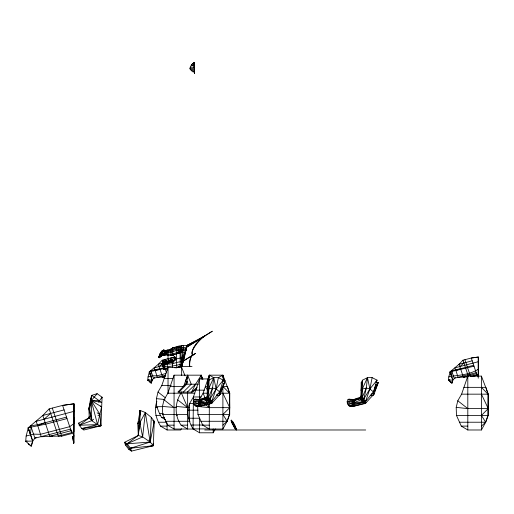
<?xml version="1.0" encoding="UTF-8"?>
<svg xmlns="http://www.w3.org/2000/svg" width="514" height="514" viewBox="0 0 514 514"><rect width="100%" height="100%" fill="white"/><g stroke="black" fill="none" stroke-linecap="round" stroke-linejoin="round"><path stroke-width="0.77" d="M179.283 346.314L177.972 346.32L178.197 353.336L180.652 352.598L184.95 352.219L185.74 350.895L186.749 346.263L197.215 340.583L187.051 345.395L183.459 345.414L177.972 346.32L172.672 347.946L168.059 350.439L164.313 350.991M181.872 363.674L181.673 366.418L184.95 352.219C181.397 355.701 181.975 362.89 181.346 366.096M216.4 395.658L219.17 395.478L220.41 393.942L224.586 382.403L223.307 380.142L218.386 377.629L213.734 377.629L208.504 389.066L206.943 398.986L208.478 401.73L211.556 403.49L211.787 401.466L207.046 397.958L200.267 399.455L195.217 399.237L194.286 399.77L193.418 401.775L193.649 403.663L195.005 405.662L198.629 406.593L211.556 403.49L212.134 402.88L211.787 401.466L210.162 398.793L208.504 397.341L209.288 375.169L222.896 375.169L229.771 393.21L229.7 414.464L227.143 421.274L222.896 429.036L209.288 429.036L202.741 425.155L197.948 414.464L197.672 406.426L209.288 407.653L229.726 407.653L229.488 393.21L227.432 386.399L222.896 386.399L222.896 429.036M376.01 382.403L378.336 382.403L374.16 393.942L365.884 402.88L352.379 406.593L348.755 405.662L351.936 405.816L365.544 401.466L369.874 388.95L367.484 377.629L362.254 389.066L360.693 398.986L362.229 401.73L365.306 403.49L365.544 401.466L360.796 397.958L354.017 399.455L348.974 399.237L348.036 399.77L347.168 401.775L347.4 403.663L348.755 405.662L352.379 406.593L365.306 403.49L365.884 402.88L363.912 398.793L362.254 397.341L362.569 380.142L367.484 377.629L372.136 377.629L377.058 380.142L373.408 391.906L372.92 395.478L370.151 395.658M481.419 426.106L485.672 422.225L487.94 415.415L488.3 394.161L481.419 376.119L467.811 376.119L461.611 394.161L457.794 400.766L456.201 407.377L456.471 415.415L461.27 426.106L467.811 429.987L481.419 429.987L485.672 422.225L488.223 415.415L488.017 394.161L485.955 387.35L463.846 387.35M158.948 357.012L162.154 354.57L165.418 354.923L165.084 350.407L163.703 350.053L161.377 351.37L158.762 357.012L158.954 357.654L159.436 357.75L160.991 356.311L160.985 355.457M73.682 440.678L73.682 443.126L72.525 436.457L73.682 443.081L73.695 440.729M29.619 444.687L28.109 443.563L31.155 446.223L32.581 441.038L28.084 427.86L42.79 415.466L49.164 408.906L62.58 405.398L73.945 403.805L73.894 431.805M165.354 354.898L165.367 353.555L166.016 353.452C172.691 356.485 178.885 350.034 185.74 350.895L186.749 346.263L185.856 349.571M175.145 354.262L170.976 355.463L165.996 354.898L166.061 350.985L164.795 350.368M478.277 357.988L478.123 357.05L471.267 358.04L462.986 360.198L459.053 364.253L449.975 371.898L452.75 380.039L451.87 383.238L449.994 381.594L450.919 382.287M174.689 367.767L176.726 367.761L176.212 346.86M189.396 420.947L189.589 403.574L193.405 396.969L199.605 378.927L208.414 378.927M201.205 396.969L193.405 396.969L193.058 428.914L199.605 432.794L213.214 432.794L215.34 428.914M73.682 443.081L73.945 403.805L62.58 405.398L71.722 432.608L58.268 436.123L49.755 436.296L42.79 415.466L64.089 409.902M478.232 378.208L478.283 357.05L471.267 358.04L476.825 374.59M362.961 399.198L360.899 396.936L361.271 382.403L362.569 380.142L361.027 390.595L362.254 389.066L366.296 388.038L369.874 388.95L373.408 391.906L374.16 393.942L372.92 395.478L370.838 394.945M73.778 422.752L73.9 417.599M90.625 400.791L90.676 398.408L91.73 395.375L97.127 393.679L102.074 397.206L100.937 425.778L83.936 429.987L81.912 428.663L79.259 425.232L78.623 423.118L89.25 417.824L89.712 416.404M165.405 351.473L165.084 350.407L164.294 350.297L164.666 354.917L163.413 354.75M209.204 399.198L207.148 396.936L207.277 390.595L208.504 389.066L212.545 388.038L216.124 388.95L219.651 391.906L220.41 393.942L212.134 402.88L198.629 406.593L195.005 405.662L198.179 405.816L211.787 401.466L216.124 388.95L218.386 377.629L222.896 375.169L223.307 380.142L216.124 388.95L210.162 398.793L198.018 403.49L193.649 403.663L199.329 406.285C200.235 404.37 201.636 401.408 200.267 399.455L197.877 399.648M376.03 381.292L377.058 380.142L369.874 388.95L363.912 398.793L351.769 403.49L347.4 403.663L353.079 406.285C353.985 404.37 355.386 401.408 354.017 399.455L351.627 399.648M125.435 444.995L138.305 435.454L137.797 423.787L140.136 410.448L145.321 412.498L151.283 417.374L154.239 421.358L153.345 445.702L131.449 451.119L128.853 449.416L125.435 444.995L124.613 442.271L138.305 435.454L142.641 436.919L150.165 442.04L153.345 445.702L150.184 446.178M202.182 379.094L202.24 377.629M231.171 420.908L231.204 420.118C233.96 422.508 235.688 426.453 236.299 429.987L234.063 427.115L231.171 420.908L236.337 429.203M151.283 417.374L150.165 442.04L130.511 448.24L128.853 449.416M222.896 393.21L229.726 407.653L229.411 414.464L227.143 421.274L222.896 425.155M139.782 414.271L140.136 410.448L138.305 435.454L140.136 410.448L139.853 422.733L138.305 435.454L138.523 430.957M89.333 416.321L89.25 417.824L91.723 420.664L97.57 424.641L100.937 425.778L99.87 414.245L101.631 406.876L100.487 406.079M138.305 435.454L138.87 425.239M201.006 378.94L201.25 375.169L174.066 375.169L167.866 393.21L164.05 399.815L162.45 406.426L162.726 414.464L167.519 425.155L174.066 429.036L194.041 429.036M89.365 416.269L89.25 417.824L88.01 418.749M80.82 425.11L79.259 425.232L91.723 420.664L88.864 408.759L91.28 400.599L101.624 402.43L91.73 395.375L91.28 400.599L99.87 414.245L97.57 424.641L79.259 425.232L89.25 417.824L88.864 408.759L90.676 398.408L90.451 401.511L90.676 398.408L97.57 424.641L81.912 428.663L82.561 428.207M182.007 362.042L182.136 360.577M90.458 401.28L90.676 398.408L90.374 401.505M139.84 414.239L140.136 410.448L139.802 414.348M30.487 434.889L31.123 427.102L45.701 424.159L67.013 418.595M150.718 376.242L151.11 371.436L164.274 368.532M474.004 366.186L451.851 371.436L451.459 376.242C460.493 375.162 470.625 374.282 478.386 369.174M181.744 365.171L181.86 363.848M26.15 436.013L25.7 441.269L31.367 446.216L32.8 441.031L28.296 427.854L26.15 436.013L33.519 434.131L40.413 434.317L69.724 426.665L74.112 423.44M90.432 401.312L90.676 398.408M175.094 357.378L170.526 358.04L162.244 360.198L158.312 364.253L149.233 371.898L152.144 380.032L147.762 380.18L148.038 376.935L149.368 371.898L152.144 380.032L151.264 383.232L147.762 380.18L149.079 379.846M193.425 63.254L193.38 63.832L193.425 63.254L194.388 62.881L194.408 63.273L193.425 63.254L194.388 63.241L194.62 73.56L194.388 62.881L193.425 63.254L194.401 63.267M181.712 365.396L182.11 365.435L181.622 366.591L181.333 366.148L181.609 366.591L192.018 366.501M455.34 377.546L452.885 380.032L448.504 380.18L448.78 376.935L450.103 371.898L452.885 380.032L451.999 383.232L448.504 380.18L449.821 379.846M181.333 366.334L181.66 366.418L182.091 357.571L183.472 345.414L183.472 345.742M182.277 358.907L182.541 355.868M90.066 404.602L90.22 403.053M165.996 354.898L166.073 354.159L166.009 354.898C163.484 354.564 161.055 355.887 159.436 357.75M165.302 351.589L165.739 350.484L167.75 349.931L168.104 355.174L167.776 354.821M193.759 64.687L194.44 64.693L194.581 72.333L194.504 70.469M178.981 392.137L186.691 384.215L187.642 375.169L191.259 384.215L183.247 392.137M153.005 420.413L154.239 421.358L150.165 442.04L127.093 443.813L130.511 448.24L131.449 451.119L124.613 442.271L127.093 443.813L142.641 436.919L145.321 412.498L139.853 422.733L140.071 424.262M210.162 398.793L212.545 388.038L213.734 377.629L209.288 375.169L203.088 393.21L199.265 399.815M363.912 398.793L366.296 388.038L367.484 377.629M166.003 368.814L163.94 369.155L162.148 363.918L162.932 363.719L164.268 369.399L167.384 368.808L167.178 362.319C175.942 361.792 172.788 361.837 166.992 362.113L172.402 361.76L166.986 362.107L170.134 362.094M89.436 416.301L89.25 417.824L89.584 416.404M151.752 380.977L151.482 381.966M452.487 381.002L452.217 381.966M139.146 421.114L138.953 422.418L139.853 422.733L140.585 424.114M216.124 388.95L213.734 377.629L208.812 380.142L207.277 390.595L207.521 382.403L209.288 375.169L209.288 377.34M181.725 366.193L182.412 363.501M166.061 351.473L166.061 350.985L164.011 350.439L162.161 351.492L162.154 354.57L160.599 356.594L160.214 356.003M207.45 396.166L206.943 398.986L211.556 403.49M361.072 396.872L360.693 398.986L365.306 403.49M93.606 419.18L91.723 420.664L89.68 409.093L91.28 400.599L97.127 393.679M194.549 71.78L192.692 71.78L190.283 69.486L189.923 68.343L191.459 64.886L192.647 63.569L194.343 63.248L194.395 64.899L191.459 64.886M369.874 388.95L372.136 377.629M101.303 408.412L101.631 406.876L91.28 400.599L91.723 420.664L91.62 419.09M153.904 422.913L154.239 421.358L152.947 420.458M207.457 395.504L207.148 396.936L193.418 401.775L198.018 403.49L198.629 406.593L200.267 399.455L194.286 399.77M185.252 351.852L185.438 351.004M178.615 366.778L181.622 366.591L184.051 358.945L187.064 345.395L205.06 335.713A15.009 6.117 -44.1 0 0 192.988 355.001A8.667 3.527 -88.8 0 0 189.717 366.521A9.406 3.829 -88.8 0 1 192.988 355.001A13.653 3.874 -48.8 0 1 194.298 347.291A13.653 3.874 -48.8 0 1 205.06 335.713M163.76 362.37L163.144 361.04L162.482 363.7L163.201 360.918L164.139 362.91M162.546 363.571L163.201 360.918L163.201 362.248M183.723 358.663L184.417 355.598M198.018 403.49L198.468 401.543L199.573 399.757L200.711 400.258L206.943 398.986L212.134 402.88M198.179 405.816L199.573 399.757L195.217 399.237L195.288 399.776M199.329 406.285L200.711 400.258L200.267 399.455M354.017 399.455L352.379 406.593L351.769 403.49L352.219 401.543L353.324 399.757L354.017 399.455L354.461 400.258L353.079 406.285M351.936 405.816L353.324 399.757L360.899 396.936L362.254 397.341L366.296 388.038M153.892 422.816L154.239 421.358M165.418 419.694L161.486 417.368L159.526 413.487L156.693 406.677L156.417 398.639L158.016 392.028L161.833 385.423L168.033 367.381L181.641 367.381L185.046 375.805M181.391 428.695L180.684 429.987L167.076 429.987L160.529 426.106C156.05 418.73 153.692 409.857 156.879 401.505M182.817 361.869L183.196 360.404M187.642 391.7L187.642 429.036L181.095 425.155C173.931 414.952 174.863 401.601 181.937 391.7M209.211 428.914L193.058 428.914C188.368 421.326 186.254 412.144 189.589 403.574L193.335 403.574M185.336 351.968L187.019 345.453L197.215 340.583M184.95 352.219L182.637 361.471L181.776 361.708L181.622 366.591L179.9 366.18M181.77 366.019L182.097 363.931M182.174 363.167L182.348 362.486M181.705 366.244L183.646 357.32L182.027 361.798M186.453 347.605L186.942 345.781M185.4 351.743L186.203 348.64M186.878 345.999L186.293 347.059L187.019 345.453L186.376 347.284L176.077 347.888L172.749 349.539L165.379 351.518L164.082 351.152L163.703 350.053L161.377 351.37L162.161 351.492L164.024 350.439L164.641 350.811L164.647 351.48M182.264 364.047L182.367 363.681M183.62 358.727L185.406 351.743M186.145 348.858L176.103 349.128L170.918 351.293L165.379 351.518L166.009 352.193L168.001 352.565L170.963 352.437L176.334 350.387L185.888 349.861M186.331 346.879L186.498 346.256M185.875 349.861L185.991 349.424M151.129 383.238L152.009 380.039L154.598 377.546M186.691 384.215L187.257 382.159M181.313 366.36L181.596 364.233L180.035 364.42L180.221 366.598L176.726 367.761L180.221 366.598L180.022 345.98L180.022 346.308M182.149 363.668L182.566 362.344M181.783 358.194L182.534 355.926M89.738 406.169L88.864 408.759L89.68 409.093M137.797 423.787L138.523 421.641M187.642 378.381L187.642 375.169L185.657 380.784L186.402 382.891M187.642 375.169L183.671 386.399L170.095 386.399M374.834 390.428L377.025 384.665L375.419 384.665M159.61 354.936L160.278 353.291M158.781 356.986L160.625 352.437L162.206 352.315L164.082 351.152L164.037 354.917M220.673 391.841L224.586 382.403L222.896 375.169L222.896 377.578M374.43 391.841L378.336 382.403L373.408 391.906L365.544 401.466M101.464 398.665L102.074 397.206L98.54 402.032M181.609 366.591L182.097 365.435M163.426 365.929L162.405 364.779L162.392 363.571L163.401 363.989L162.919 364.156L164.107 361.31L165.257 363.963M193.418 401.775L198.468 401.543L208.504 397.341L212.545 388.038M194.343 63.248L194.401 63.832M202.946 379.383L201.25 375.169L195.583 384.215L191.549 392.137L197.247 387.183M172.627 367.568L172.46 363.918L174.195 360.687L171.894 359.119L172.672 361.901L174.195 360.687M208.812 380.142L207.521 382.403L207.778 387.132M223.275 384.665L224.586 382.403L219.651 391.906L211.787 401.466M163.947 369.155L163.934 368.577L164.268 369.399L164.139 365.454L165.829 362.633L167.178 362.319L166.298 363.411M167.384 368.808L164.255 368.821L164.268 369.399L162.463 364.529C163.709 363.867 162.128 363.225 162.154 364.285L163.105 365.685L163.099 365.229L162.636 365.236L162.61 363.475L162.405 364.779L164.139 365.454L171.56 362.094L172.582 362.087L167.134 362.107M162.27 363.745L162.161 364.278L163.356 365.46L162.636 365.236L162.623 364.285L162.154 364.285L162.617 363.918M196.74 388.674L192.654 392.137L177.857 392.137L185.483 384.215L187.282 381.356M176.379 358.573L174.073 360.449L176.296 358.695L176.617 358.971L172.839 354.962L172.685 347.946L174.792 347.933M160.978 356.311L161.582 355.45L160.291 355.463M163.118 363.816L162.475 364.529L162.154 364.285M163.407 364.163L162.456 364.163L162.919 364.156L162.398 363.578L162.932 363.719L162.148 363.918L163.401 363.989M374.539 387.755L377.025 384.665M162.206 352.315L160.972 354.339M170.095 350.092L170.834 349.205L172.074 349.192M222.279 381.292L223.307 380.142L219.651 391.906L219.17 395.478L216.394 394.765M193.855 63.832L194.388 63.241M158.942 356.568L158.954 357.654L162.154 354.57L164.666 354.917L163.555 354.525M229.726 407.653L222.896 414.464L227.143 421.274L200.781 421.274M481.419 394.161L488.255 408.604L481.419 415.415L485.672 422.225L459.31 422.225M208.986 401.235L208.478 401.73L200.614 402.989M362.736 401.235L362.229 401.73L354.364 402.989M187.282 392.137L195.583 384.215M160.593 354.711L160.606 356.318L160.22 356.517L160.066 356.003L161.582 355.45M44.056 419.257L50.668 413.404M159.096 366.591L162.797 363.571L162.283 363.751M459.837 366.591L463.917 362.98M160.644 354.589L161.557 352.347L162.167 352.341L162.161 351.492L160.066 356.003L160.162 356.318L162.154 354.57L162.154 355.585M162.784 363.571L162.636 365.236L164.255 369.399L164.139 365.454L165.29 364.458M97.994 415.73L99.87 414.245L97.152 412.87M173.995 360.494L176.296 358.695L176.604 358.971M164.493 363.276L165.611 362.415L164.801 363.032M165.829 362.633L164.107 363.963L162.591 363.989L163.054 363.796M165.11 363.276L165.932 362.659M163.709 350.747L164.326 350.31L164.313 350.811M36.153 437.408L34.913 438.211L32.8 441.031L25.7 441.269L27.126 440.909M186.396 347.284L212.333 331.209L186.524 347.38M194.388 65.49L194.388 62.888L193.656 63.261L194.388 62.888L194.401 64.905M193.759 63.267L194.395 62.894M167.178 362.319L164.107 363.963L162.957 363.963M163.754 354.872L164.339 354.699M362.254 397.341L352.219 401.543L347.168 401.775L351.769 403.49M167.211 363.944C172.222 364.837 176.392 361.721 181.326 361.779C180.748 356.318 181.037 351.165 181.416 345.755L182.791 345.749M163.266 365.499L154.161 367.876L155.215 370.562L163.972 367.619M74.112 411.303L36.07 421.345L37.773 425.682L45.206 422.688L66.518 417.124M478.386 361.683L454.903 367.876L455.95 370.562L460.544 368.711L473.696 365.274M164.326 350.31L164.326 351.537L164.326 350.31L162.803 350.529M165.347 366.668L164.191 367.067C169.62 366.54 174.754 365.801 180.035 364.42M347.168 401.775L353.324 399.757L354.461 400.258L360.693 398.986L365.884 402.88M177.581 353.523L170.873 355.521L170.552 354.808M84.212 427.969L81.912 428.663L100.937 425.778L100.468 425.239M176.341 353.895L179.842 352.938M167.615 362.177L165.392 362.775L165.816 359.916L167.615 362.177L165.804 359.916L166.504 362.479M132.034 447.829L130.511 448.24L153.345 445.702L153.133 443.357M159.803 368.711L150.84 370.645L153.448 378.291L165.752 375.207M45.206 422.688L37.316 424.782L30.686 425.817L34.913 438.211L70.546 429.119L73.945 435.576M460.544 368.711L451.581 370.645L454.19 378.291L476.182 372.676L478.283 376.666M171.458 360.815L165.11 362.473L164.178 359.697M165.945 373.511L156.841 375.888L152.587 375.773L148.038 376.935M162.244 360.198L163.176 362.98L158.312 364.253L162.61 377.109L165.392 376.383M49.755 436.296L71.086 430.726M49.164 408.906L58.268 436.123L61.693 436.18L72.011 433.488M472.199 360.815L459.053 364.253L463.352 377.109L467.856 377.019M463.352 377.109L476.517 373.672M472.848 376.486L477.095 375.374L476.908 374.834L470.541 376.499L464.919 359.697M151.11 371.436L149.233 371.898L150.846 376.209M149.381 381.594L151.887 380.97M31.123 427.102L28.084 427.86L30.692 434.838M451.851 371.436L449.975 371.898L451.588 376.209M448.78 376.935L451.588 376.235M450.123 381.594L451.305 381.298M164.525 369.02L165.688 368.737M138.998 422.881L139.853 422.733L139.705 421.152M175.203 357.378L170.526 358.04L171.856 361.984M182.091 357.571L176.469 358.926L172.434 362.049L172.46 363.918M98.624 426.035L100.937 425.778M169.575 362.511L171.085 362.421M163.966 377.032L157.348 377.404L155.215 370.562M464.707 377.032L458.09 377.404L455.95 370.562M52.679 436.129L41.229 436.771L37.773 425.682M169.569 362.241L172.588 362.087L167.525 362.209L168.765 359.556L169.408 362.209L168.759 359.556L168.759 360.879M147.762 380.18L149.176 380.129M448.504 380.18L449.917 380.129M127.093 443.813L128.641 443.768M162.61 377.109L164.865 377.064M165.964 350.477L166.048 350.985M172.28 355.155L170.873 355.161L170.886 355.521M162.996 350.998L163.741 350.998M160.535 352.655L161.383 352.649M184.166 352.9L185.425 352.887M160.252 353.349L160.631 353.349M160.162 356.318L160.991 356.311M183.061 362.049L181.564 362.055L181.596 364.233M169.569 362.344L171.085 362.338M181.571 362.293L182.984 362.293M181.571 362.595L182.888 362.595M181.577 363.212L182.695 363.212M182.47 363.912L181.423 364.195L181.622 366.366M182.412 364.085L181.59 364.092L181.596 364.452L182.297 364.452M162.944 365.48L163.42 365.473M181.596 365.403L181.995 365.403M177.458 367.028L178.936 367.022M348.036 399.77L353.324 399.757L348.974 399.237L349.038 399.776M192.647 63.569L194.337 63.556M193.656 64.68L194.44 64.687M193.759 64.963L194.356 64.854M191.234 65.406L194.44 65.477M194.504 68.099L193.868 67.565L194.498 67.604L193.887 66.55L194.478 66.55M190.141 67.199L194.433 67.199M189.923 68.343L194.465 68.343M190.283 69.486L194.491 69.486M191.574 70.636L194.517 70.636M185.618 350.895L182.888 361.625M162.617 363.571L163.837 363.571M164.062 378.612L172.839 378.612M223.648 380.784L225.164 380.784M185.483 384.215L198.488 384.215M161.833 385.423L171.233 385.423M207.695 386.399L205.317 386.399L207.303 389.805M195.635 390.158L204.411 390.158M167.866 393.21L194.845 393.21M207.733 393.21L203.088 393.21L209.288 407.653L199.895 400.31M220.493 393.21L229.771 393.21M461.611 394.161L488.3 394.161M156.693 406.677L162.739 406.677M162.45 406.426L176.469 407.653M189.242 407.653L176.026 406.426M456.201 407.377L467.811 408.604L488.255 408.604M187.989 410.185L198.018 410.185M73.881 411.47L73.894 410.378M159.526 413.487L163.394 413.487M162.726 414.464L187.642 414.464M197.948 414.464L229.7 414.464M155.736 415.415L160.272 415.415M456.471 415.415L488.223 415.415M161.486 417.368L164.396 417.368M188.265 418.223L199.605 418.223L199.605 432.794M165.559 421.274L190.039 421.274M158.569 422.225L166.298 422.225M191.099 425.033L203.608 425.033M167.519 425.155L174.066 425.155M181.095 425.155L187.642 425.155M202.741 425.155L209.288 425.155M160.529 426.106L167.076 426.106M461.27 426.106L467.811 426.106M204.713 429.987L365.705 429.987M165.367 353.555L164.107 353.079L162.225 353.728L160.066 356.003L160.214 355.649L160.22 356.517M193.887 66.55L194.478 66.55M99.151 400.663L91.28 400.599L92.546 401.299M169.132 350.002L167.75 349.931L168.059 350.439M193.868 67.565L194.465 67.559M163.735 350.561L164.313 350.612L164.319 351.48M348.036 399.301L353.324 399.757M194.286 399.301L199.573 399.757M156.417 398.639L164.936 399.539M155.459 407.377L157.779 407.621M371.776 393.339L374.16 393.942M218.02 393.339L220.41 393.942M181.725 364.914L182.104 365.024M208.504 397.341L207.148 396.936L209.333 398.067L208.89 402.083L209.307 402.456L200.389 403.959L200.499 403.471L198.243 402.513M348.974 399.237L349.854 399.59M195.217 399.237L196.104 399.59M351.994 402.513L354.249 403.471L354.14 403.959L363.057 402.456L362.646 402.083L363.083 398.067L360.899 396.936M176.353 352.553L178.197 353.388L178.197 352.251M174.799 360.211L174.034 358.085L176.334 359.113L174.811 360.211L174.047 358.085L174.869 358.984M149.253 381.594L150.178 382.287M162.405 364.779L162.726 365.024L162.944 364.529L163.105 365.685M457.794 400.766L467.811 408.604M177.619 399.815L187.642 407.653L181.442 393.21M158.016 392.028L165.527 397.907M164.05 399.815L174.066 407.653M162.43 350.773L163.735 350.818L163.703 350.053L164.641 350.811M173.334 360.526L171.894 359.119L172.73 360.153M481.419 387.35L488.017 394.161M222.896 386.399L229.488 393.21M193.572 71.452L194.6 72.564L193.817 71.632M360.796 397.958L362.845 400.213M207.046 397.958L209.095 400.213M174.034 358.085L174.998 359.202M163.703 350.053L164.024 350.818M176.302 414.464L177.285 415.73M78.623 423.118L79.477 424.223M83.017 428.798L83.872 429.852M234.769 428.246L233.003 422.058M149.06 439.971L150.165 442.04L145.321 412.498M207.303 380.784L207.797 382.191M462.986 360.198L468.215 375.837M167.146 368.557L167.622 369.977M165.212 369.058L166.401 372.618M52.3 408.084L61.693 436.18M73.727 436.47L73.862 436.881M171.56 362.094L170.944 359.44L169.704 362.094L171.599 362.094L170.944 359.44L170.956 362.094M142.641 436.919L139.596 421.268M349.758 405.649L349.822 406.176M196.001 405.649L196.065 406.176M181.615 366.193L181.326 361.779M201.552 378.94L201.25 375.169L201.25 376.775M361.271 382.403L361.618 388.706M194.581 72.294L194.62 73.56M194.363 65.374L194.588 73.521M164.139 365.454L164.107 361.31M163.323 363.97L163.356 365.46M181.423 346.076L181.41 345.755L181.423 346.301M183.588 358.945L183.601 360.353M183.459 345.414L183.466 345.742M170.841 349.983L170.821 349.205L170.989 355.463L170.873 355.058M159.886 354.319L159.899 355.508M189.589 403.574L189.595 405.045M481.419 376.119L481.419 429.987M478.283 357.05L478.283 376.19M467.811 376.119L467.811 429.987M213.214 428.914L213.214 432.794M209.288 402.038L209.288 429.036M199.605 378.927L199.605 399.905M193.405 396.969L193.405 398.44M181.641 361.83L181.641 375.4M174.837 356.286L174.837 360.25M174.066 375.169L174.066 429.036M168.033 354.692L168.033 361.83M168.033 367.381L168.033 393.448M167.076 423.003L167.076 429.987M163.144 361.04L163.144 363.032M73.945 403.805L73.945 443.126M89.333 416.231L89.25 417.824L89.333 416.263M172.672 347.946L172.363 348.813L172.685 347.946M165.084 350.407L164.576 351.563L165.084 350.407L165.084 351.563L165.084 350.407M195.41 353.484L182.65 361.471L195.41 353.484M235.592 427.16L231.204 420.118L231.936 422.983L236.299 429.987L235.592 427.16"/></g></svg>
